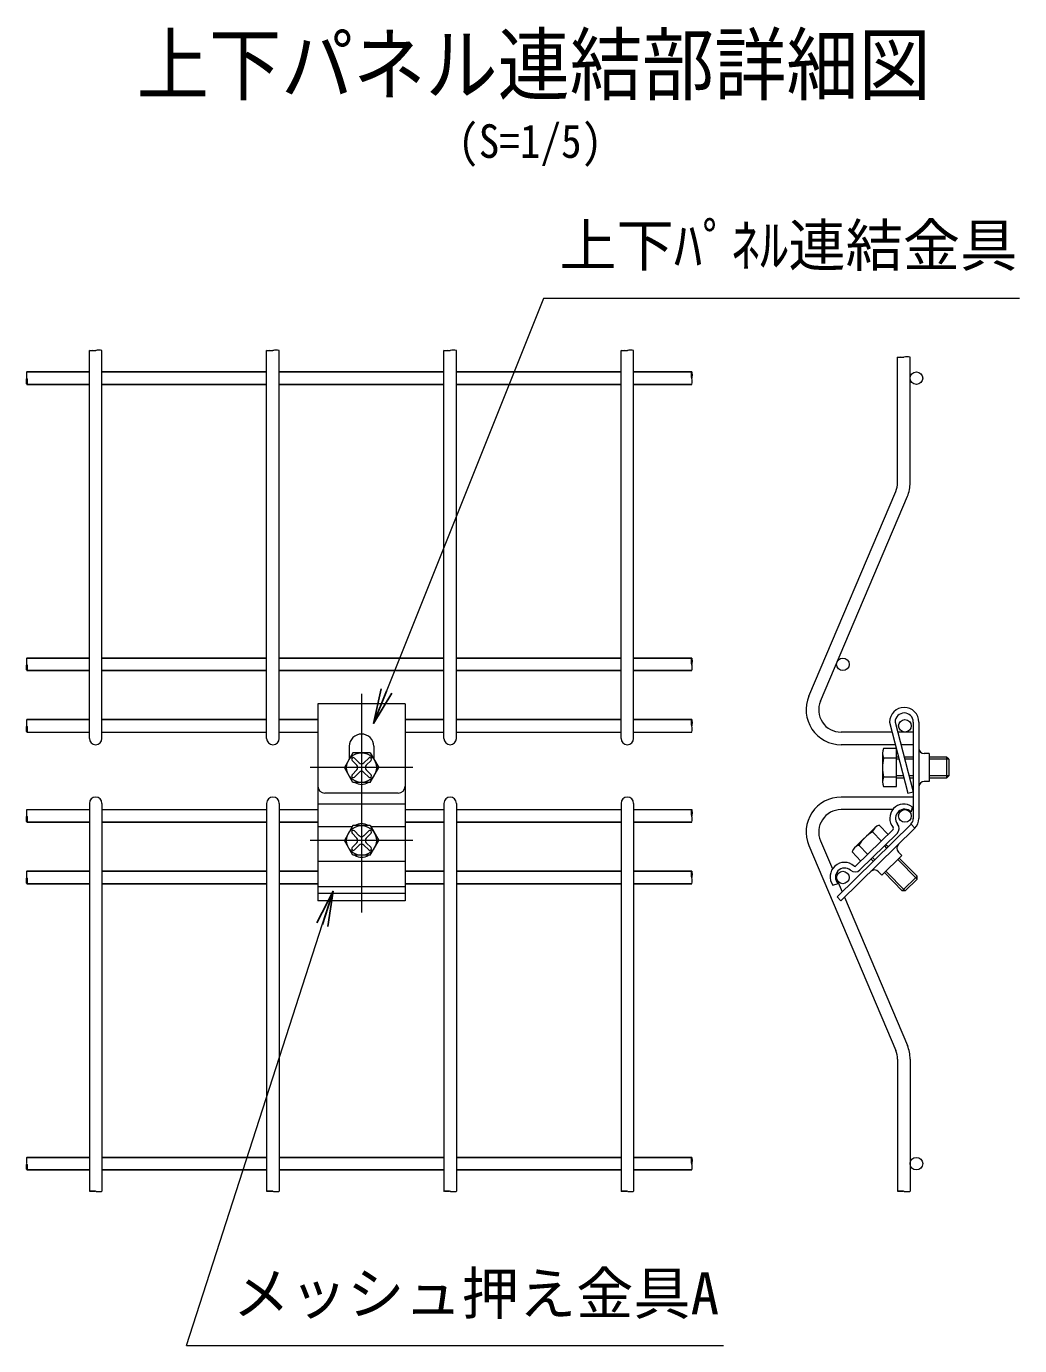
# Model space of a CAD drawing. Units: millimetres, scale not verified, with parts at other scales. Extents: x -4200 to 4200, y -2970 to 2970.
# Drawn here: x 695 to 1833, y -409 to 1102 of the extents above; entities that cross this region are included whole.
import ezdxf
from ezdxf.enums import TextEntityAlignment as Align

# ---------------------------------------------------------------- set-up
doc = ezdxf.new("R2010")
doc.units = ezdxf.units.MM
doc.header["$LTSCALE"] = 10
doc.linetypes.add('DASHED', pattern=[7.5, 6, -1.5])
doc.linetypes.add('USER1', pattern=[50.8, 31.75, -6.35, 6.35, -6.35])
for name, color, linetype, lineweight in [('0-2_0', 7, 'Continuous', 25), ('0-5_D-BMK', 2, 'USER1', 13), ('0-9_D-STR3', 3, 'Continuous', 13), ('0-A_D-STR2', 7, 'Continuous', 13), ('0-B_D-STR-TXT', 7, 'Continuous', 13)]:
    doc.layers.add(name, color=color, linetype=linetype, lineweight=lineweight)
doc.layers.add('0-6_D-TITLE', color=7, linetype='Continuous')
doc.styles.add('ＭＳ ゴシック', font='')
doc.styles.get('ＭＳ ゴシック').set_extended_font_data('MS Gothic')

# ---------------------------------------------------------------- blocks, each defined once
blk = doc.blocks.new('_Open')
at = {"layer": '0-2_0'}
blk.add_line((-10, 1.667), (0, 0), dxfattribs=at)
blk.add_lwpolyline([(-10, -1.667), (0, 0), (-10, 0)], dxfattribs=at)

msp = doc.modelspace()

# ---------------------------------------------------------------- linework, layer by layer
at = {"layer": '0-2_0'}
for p, q in [((767.22, 706.65), (695.4, 706.65)), ((970.3, 706.65), (781.62, 706.65)), ((1173.38, 706.65), (984.7, 706.65)), ((1376.46, 706.65), (1187.78, 706.65)), ((1457.42, 706.65), (1390.86, 706.65)), ((767.22, 692.25), (695.39, 692.25)), ((970.3, 692.25), (781.62, 692.25)), ((1173.38, 692.25), (984.7, 692.25)), ((1376.46, 692.25), (1187.78, 692.25)), ((1457.41, 692.25), (1390.86, 692.25)), ((767.22, 378.75), (695.4, 378.75)), ((970.3, 378.75), (781.62, 378.75)), ((1173.38, 378.75), (984.7, 378.75)), ((1376.46, 378.75), (1187.78, 378.75)), ((1457.42, 378.75), (1390.86, 378.75)), ((767.22, 364.35), (695.39, 364.35)), ((970.3, 364.35), (781.62, 364.35)), ((1173.38, 364.35), (984.7, 364.35)), ((1376.46, 364.35), (1187.78, 364.35)), ((1457.41, 364.35), (1390.86, 364.35)), ((767.22, 308.25), (695.4, 308.25)), ((970.3, 308.25), (781.62, 308.25)), ((1029.04, 308.25), (984.7, 308.25)), ((1173.38, 308.25), (1129.04, 308.25)), ((1376.46, 308.25), (1187.78, 308.25)), ((1457.42, 308.25), (1390.86, 308.25)), ((767.22, 190.65), (695.4, 190.65)), ((970.3, 190.65), (781.62, 190.65)), ((1029.04, 190.65), (984.7, 190.65)), ((1173.38, 190.65), (1129.04, 190.65)), ((1376.46, 190.65), (1187.78, 190.65)), ((1457.42, 190.65), (1390.86, 190.65)), ((767.22, 134.54), (695.39, 134.54)), ((970.3, 134.54), (781.62, 134.54)), ((1029.04, 134.54), (984.7, 134.54)), ((1173.38, 134.54), (1129.04, 134.54)), ((1376.46, 134.54), (1187.78, 134.54)), ((1457.41, 134.54), (1390.86, 134.54)), ((767.22, 120.14), (695.4, 120.14)), ((970.3, 120.14), (781.62, 120.14)), ((1029.04, 120.14), (984.7, 120.14)), ((1173.38, 120.14), (1129.04, 120.14)), ((1376.46, 120.14), (1187.78, 120.14)), ((1457.42, 120.14), (1390.86, 120.14)), ((767.22, -193.35), (695.39, -193.35)), ((970.3, -193.35), (781.62, -193.35)), ((1173.38, -193.35), (984.7, -193.35)), ((1376.46, -193.35), (1187.78, -193.35)), ((1457.41, -193.35), (1390.86, -193.35)), ((767.22, -207.75), (695.4, -207.75)), ((970.3, -207.75), (781.62, -207.75)), ((1173.38, -207.75), (984.7, -207.75)), ((1376.46, -207.75), (1187.78, -207.75)), ((1457.42, -207.75), (1390.86, -207.75))]:
    msp.add_line(p, q, dxfattribs=at)
at = {"layer": '0-5_D-BMK'}
for p, q in [((1079.04, 337.92), (1079.04, 87.11)), ((1137.72, 253.25), (1020.35, 253.25)), ((1137.72, 169.79), (1020.35, 169.79))]:
    msp.add_line(p, q, dxfattribs=at)
at = {"layer": '0-9_D-STR3'}
for p, q in [((1029.04, 326.45), (1029.04, 100.74)), ((1129.04, 326.45), (1029.04, 326.45)), ((1129.04, 326.45), (1129.04, 100.74)), ((1684.12, 305.41), (1705, 223.89)), ((1690.52, 305.41), (1711.01, 225.43)), ((1711.32, 305.41), (1711.32, 194.72)), ((1717.72, 305.41), (1717.72, 194.81)), ((1065.04, 277.67), (1065.04, 263.07)), ((1093.04, 277.67), (1093.04, 263.07)), ((1691.9, 275.05), (1677.36, 275.05)), ((1691.9, 231.45), (1691.9, 275.05)), ((1069.2, 270.28), (1059.36, 253.25)), ((1068.12, 261.43), (1073.58, 255.98)), ((1088.88, 270.28), (1069.2, 270.28)), ((1070.85, 264.16), (1076.31, 258.71)), ((1087.23, 264.16), (1081.77, 258.71)), ((1089.96, 261.43), (1084.5, 255.98)), ((1088.88, 270.28), (1098.71, 253.25)), ((1675.9, 269.6), (1675.9, 236.9)), ((1691.9, 264.15), (1677.36, 264.15)), ((1694.41, 265.25), (1691.9, 265.25)), ((1695.02, 262.85), (1691.9, 262.85)), ((1711.32, 265.25), (1700.81, 265.25)), ((1711.32, 262.85), (1701.42, 262.85)), ((1729.6, 269.24), (1723.77, 269.24)), ((1749.5, 265.25), (1729.6, 265.25)), ((1751.9, 262.85), (1729.6, 262.85)), ((1751.9, 262.85), (1749.5, 265.25)), ((1749.5, 265.25), (1749.5, 241.25)), ((1751.9, 262.85), (1751.9, 243.65)), ((1069.2, 236.21), (1059.36, 253.25)), ((1068.12, 245.06), (1073.58, 250.52)), ((1070.85, 242.33), (1076.31, 247.79)), ((1087.23, 242.33), (1081.77, 247.79)), ((1089.96, 245.06), (1084.5, 250.52)), ((1088.87, 236.21), (1098.71, 253.25)), ((1691.9, 242.35), (1677.36, 242.35)), ((1699.94, 243.65), (1691.9, 243.65)), ((1711.32, 243.65), (1706.34, 243.65)), ((1751.9, 243.65), (1729.6, 243.65)), ((1751.9, 243.65), (1749.5, 241.25)), ((1088.87, 236.21), (1069.2, 236.21)), ((1677.36, 231.45), (1691.9, 231.45)), ((1700.55, 241.25), (1691.9, 241.25)), ((1711.32, 241.25), (1706.95, 241.25)), ((1749.5, 241.25), (1729.6, 241.25)), ((1121.04, 223.89), (1037.04, 223.89)), ((1129.04, 211.53), (1028.81, 211.53)), ((1710.16, 208.32), (1708.81, 202.47)), ((1029.04, 185.82), (1068.62, 185.82)), ((1069.2, 186.83), (1059.36, 169.79)), ((1088.88, 186.83), (1069.2, 186.83)), ((1088.88, 186.83), (1098.71, 169.79)), ((1089.45, 185.82), (1129.04, 185.82)), ((1708.7, 188.37), (1623.92, 105.32)), ((1713.27, 183.89), (1628.4, 100.74)), ((1667.43, 184.34), (1644.07, 161.46)), ((1645.61, 140.57), (1688.29, 182.37)), ((1672.35, 187.11), (1682.52, 176.72)), ((1708.7, 188.37), (1713.27, 183.89)), ((1069.2, 152.75), (1059.36, 169.79)), ((1068.12, 177.98), (1073.58, 172.52)), ((1068.12, 161.6), (1073.58, 167.06)), ((1070.85, 180.71), (1076.31, 175.25)), ((1087.23, 180.71), (1081.77, 175.25)), ((1089.96, 177.98), (1084.5, 172.52)), ((1089.96, 161.6), (1084.5, 167.06)), ((1088.87, 152.75), (1098.71, 169.79)), ((1650.09, 135.99), (1692.77, 177.8)), ((1664.56, 179.48), (1674.74, 169.1)), ((1088.87, 152.75), (1069.2, 152.75)), ((1070.85, 158.87), (1076.31, 164.33)), ((1087.23, 158.87), (1081.77, 164.33)), ((1641.2, 156.6), (1651.38, 146.21)), ((1648.99, 164.23), (1659.16, 153.84)), ((1698.16, 152.46), (1675.31, 130.08)), ((1678.29, 163.61), (1680.81, 161.04)), ((1680, 165.29), (1682.52, 162.72)), ((1698.16, 152.46), (1694.08, 156.62)), ((1029.04, 146.03), (1129.04, 146.03)), ((1662.86, 148.5), (1665.37, 145.93)), ((1664.57, 150.18), (1667.09, 147.61)), ((1715.79, 125.32), (1693.6, 147.98)), ((1715.83, 128.72), (1695.31, 149.66)), ((1675.31, 130.08), (1671.23, 134.25)), ((1698.68, 111.92), (1678.17, 132.87)), ((1702.08, 111.89), (1679.88, 134.55)), ((1715.83, 128.72), (1698.68, 111.92)), ((1715.79, 125.32), (1702.08, 111.89)), ((1715.79, 125.32), (1715.83, 128.72)), ((1128.9, 116.63), (1028.9, 116.63)), ((1129.04, 108.88), (1029.04, 108.88)), ((1619.09, 118.49), (1625.09, 120.46)), ((1702.08, 111.89), (1698.68, 111.92)), ((1129.04, 100.74), (1029.04, 100.74)), ((1623.92, 105.32), (1628.4, 100.74))]:
    msp.add_line(p, q, dxfattribs=at)
at = {"layer": '0-9_D-STR3', "linetype": 'DASHED'}
for p, q in [((1668.33, 175.63), (1668.46, 175.51)), ((1652.76, 160.38), (1652.88, 160.25))]:
    msp.add_line(p, q, dxfattribs=at)
at = {"layer": '0-9_D-STR3'}
msp.add_lwpolyline([(1729.6, 269.24), (1729.6, 237.26), (1723.77, 237.26)], dxfattribs=at)
for centre in [(1079.04, 253.25), (1079.04, 169.79)]:
    msp.add_circle(centre, 17.04, dxfattribs=at)
for centre, radius, start, end in [((1700.92, 305.41), 16.8, 0, 180), ((1700.92, 305.41), 10.4, 0, 180), ((1079.04, 277.67), 14, 0, 180), ((1128.96, 293.73), 0.08, 270, 0), ((1686.8, 269.6), 10.9, 150, 210), ((1724.13, 275.63), 6.4, 180, 270), ((1069.49, 262.8), 1.93, 44.99953, 224.99952), ((1079.04, 261.43), 3.86, 225.00001, 314.99999), ((1088.59, 262.8), 1.93, 315, 135), ((1717.31, 253.25), 41.41, 164.73852, 195.26148), ((1069.48, 243.69), 1.93, 135, 314.99998), ((1070.85, 253.25), 3.86, 314.99999, 45), ((1079.04, 245.06), 3.86, 45, 135), ((1087.23, 253.25), 3.86, 135, 225.00001), ((1088.59, 243.69), 1.93, 225.00001, 44.99999), ((1686.8, 236.9), 10.9, 150, 210), ((1037.04, 231.89), 8, 180, 270), ((1079.04, 248.42), 14.47, 237.53826, 302.46174), ((1121.04, 231.89), 8, 270, 0), ((1724.13, 230.87), 6.4, 90, 180), ((1700.56, 195.26), 16.21, 53.68647, 221.43997), ((1701.38, 195.2), 10.4, 44.409, 219.42046), ((1079.04, 174.61), 14.47, 57.53826, 122.46174), ((1675.06, 176.55), 10.9, 104.409, 164.409), ((1687.17, 183.51), 1.6, 314.409, 39.42046), ((1687.17, 183.51), 8, 314.409, 39.42046), ((1702.12, 194.81), 9.2, 315.6, 0), ((1702.12, 194.81), 15.6, 315.6, 0), ((1069.49, 179.34), 1.93, 44.99953, 224.99952), ((1070.85, 169.79), 3.86, 314.99999, 45), ((1079.04, 177.98), 3.86, 225.00001, 314.99999), ((1087.23, 169.79), 3.86, 135, 225.00001), ((1088.59, 179.34), 1.93, 315, 135), ((1684.73, 143.31), 41.41, 119.14752, 149.67048), ((1069.48, 160.23), 1.93, 135, 314.99998), ((1079.04, 164.96), 14.47, 237.53826, 302.46174), ((1079.04, 161.6), 3.86, 45, 135), ((1088.59, 160.23), 1.93, 225.00001, 44.99999), ((1651.7, 153.67), 10.9, 104.409, 164.409), ((1698.89, 160.84), 6.4, 134.409, 224.409), ((1632.51, 128.12), 16.52, 48.50138, 215.66553), ((1632.52, 127.74), 10.4, 49.39754, 224.409), ((1644.49, 141.71), 1.6, 229.39754, 314.409), ((1644.49, 141.71), 8, 229.39754, 314.409), ((1666.92, 129.52), 6.4, 44.409, 134.409)]:
    msp.add_arc(centre, radius, start, end, dxfattribs=at)
at = {"layer": '0-A_D-STR2'}
for p, q in [((767.22, 286.65), (767.22, 731)), ((781.62, 286.65), (781.62, 731)), ((970.3, 286.65), (970.3, 731)), ((984.7, 286.65), (984.7, 731)), ((1173.38, 286.65), (1173.38, 731)), ((1187.78, 286.65), (1187.78, 731)), ((1376.46, 286.65), (1376.46, 731)), ((1390.86, 286.65), (1390.86, 731)), ((1693.31, 579.69), (1693.31, 723.36)), ((1707.71, 579.69), (1707.71, 723.36)), ((1591.69, 335.08), (1691.27, 569.68)), ((1604.94, 329.45), (1704.53, 564.06)), ((695.4, 293.85), (767.22, 293.85)), ((781.62, 293.85), (970.3, 293.85)), ((984.7, 293.85), (1029.04, 293.85)), ((1129.04, 293.85), (1173.38, 293.85)), ((1187.78, 293.85), (1376.46, 293.85)), ((1390.86, 293.85), (1457.41, 293.85)), ((1687.08, 293.85), (1628.51, 293.85)), ((1711.32, 293.85), (1693.48, 293.85)), ((1690.77, 279.45), (1628.51, 279.45)), ((1711.32, 279.45), (1697.17, 279.45)), ((767.22, 212.25), (767.22, -232.11)), ((781.62, 212.25), (781.62, -232.11)), ((970.3, 212.25), (970.3, -232.11)), ((984.7, 212.25), (984.7, -232.11)), ((1173.38, 212.25), (1173.38, -232.11)), ((1187.78, 212.25), (1187.78, -232.11)), ((1376.46, 212.25), (1376.46, -232.11)), ((1390.86, 212.25), (1390.86, -232.11)), ((1711.32, 219.45), (1628.51, 219.45)), ((1705, 223.89), (1711.01, 225.43)), ((695.4, 205.05), (767.22, 205.05)), ((781.62, 205.05), (970.3, 205.05)), ((984.7, 205.05), (1029.04, 205.05)), ((1129.04, 205.05), (1173.38, 205.05)), ((1187.78, 205.05), (1376.46, 205.05)), ((1390.86, 205.05), (1457.41, 205.05)), ((1687.63, 205.05), (1628.51, 205.05)), ((1711.32, 205.05), (1709.4, 205.05)), ((1604.94, 169.44), (1618.66, 137.13)), ((1591.69, 163.82), (1691.27, -70.79)), ((1622.18, 128.84), (1629.74, 111.02)), ((1632.43, 104.69), (1704.53, -65.16)), ((1693.31, -80.79), (1693.31, -232.11)), ((1707.71, -80.79), (1707.71, -232.11))]:
    msp.add_line(p, q, dxfattribs=at)
for centre in [(1714.91, 699.45), (1630.64, 371.55), (1701.71, 301.05), (1701.71, 197.85), (1630.64, 127.34), (1714.91, -200.55)]:
    msp.add_circle(centre, 7.2, dxfattribs=at)
for centre, radius, start, end in [((1667.71, 579.69), 25.6, 337, 0), ((1667.71, 579.69), 40, 337, 0), ((1628.51, 319.45), 40, 157, 270), ((1628.51, 319.45), 25.6, 157, 270), ((774.42, 286.65), 7.2, 180, 0), ((977.5, 286.65), 7.2, 180, 0), ((1180.58, 286.65), 7.2, 180, 0), ((1383.66, 286.65), 7.2, 180, 0), ((774.42, 212.25), 7.2, 0, 180), ((977.5, 212.25), 7.2, 0, 180), ((1180.58, 212.25), 7.2, 0, 180), ((1383.66, 212.25), 7.2, 0, 180), ((1628.51, 179.45), 40, 90, 203), ((1628.51, 179.45), 25.6, 90, 203), ((1667.71, -80.79), 25.6, 0, 23), ((1667.71, -80.79), 40, 0, 23)]:
    msp.add_arc(centre, radius, start, end, dxfattribs=at)
for centre, major_axis in [((770.82, 731), (-3.6, 0)), ((973.9, 731), (-3.6, 0)), ((1176.98, 731), (-3.6, 0)), ((1380.06, 731), (-3.6, 0)), ((1696.91, 723.36), (-3.6, 0)), ((695.4, 695.84), (0, -3.6)), ((1457.41, 703.05), (0, 3.6)), ((1457.41, 375.15), (0, 3.6)), ((695.4, 367.95), (0, -3.6)), ((1457.41, 304.65), (0, 3.6)), ((695.4, 297.44), (0, -3.6)), ((695.4, 194.24), (0, -3.6)), ((1457.41, 201.44), (0, 3.6)), ((695.4, 123.74), (0, -3.6)), ((1457.41, 130.94), (0, 3.6)), ((1457.41, -196.96), (0, 3.6)), ((695.4, -204.16), (0, -3.6)), ((770.82, -232.11), (-3.6, 0)), ((973.9, -232.11), (-3.6, 0)), ((1176.98, -232.11), (-3.6, 0)), ((1380.06, -232.11), (-3.6, 0)), ((1696.91, -232.11), (-3.6, 0))]:
    msp.add_ellipse(centre, major_axis=major_axis, ratio=0.114898, dxfattribs=at)
for centre, major_axis, start_param, end_param in [((778.02, 731), (3.6, 0), 6.2830864, 9.4247776), ((981.1, 731), (3.6, 0), 6.2830864, 9.4247776), ((1184.18, 731), (3.6, 0), 6.2830864, 9.4247776), ((1387.26, 731), (3.6, 0), 6.2830864, 9.4247776), ((1704.11, 723.36), (3.6, 0), 6.2830864, 9.4247776), ((695.4, 703.05), (0, 3.6), 6.2830864, 9.4247776), ((1457.41, 695.85), (0, -3.6), 6.2830864, 9.4247776), ((695.4, 375.15), (0, 3.6), 6.2830864, 9.4247776), ((1457.41, 367.95), (0, -3.6), 6.2830864, 9.4247776), ((695.4, 304.65), (0, 3.6), 6.2830864, 9.4247776), ((1457.41, 297.45), (0, -3.6), 6.2830864, 9.4247776), ((695.4, 201.45), (0, 3.6), 6.2830864, 9.4247776), ((1457.41, 194.24), (0, -3.6), 6.2830864, 9.4247776), ((695.4, 130.94), (0, 3.6), 6.2830864, 9.4247776), ((1457.41, 123.74), (0, -3.6), 6.2830864, 9.4247776), ((695.4, -196.95), (0, 3.6), 6.2830864, 9.4247776), ((1457.41, -204.16), (0, -3.6), 6.2830864, 9.4247776), ((778.02, -232.11), (3.6, 0), 3.141593, 6.2832842), ((981.1, -232.11), (3.6, 0), 3.141593, 6.2832842), ((1184.18, -232.11), (3.6, 0), 3.141593, 6.2832842), ((1387.26, -232.11), (3.6, 0), 3.141593, 6.2832842), ((1704.11, -232.11), (3.6, 0), 3.141593, 6.2832842)]:
    msp.add_ellipse(centre, major_axis=major_axis, ratio=0.114898, start_param=start_param, end_param=end_param, dxfattribs=at)
at = {"layer": '0-B_D-STR-TXT'}
for p, q in [((1287.58, 790.6), (1093.49, 305.69)), ((1833.17, 790.6), (1287.58, 790.6)), ((878.41, -409.02), (1045.82, 109.57)), ((878.41, -409.02), (1493.92, -409.02))]:
    msp.add_line(p, q, dxfattribs=at)

# ---------------------------------------------------------------- block references
at = {"layer": '0-B_D-STR-TXT', "xscale": 4, "yscale": 4}
for p, rotation in [((1092.74, 303.83), 248.18506), ((1046.43, 111.48), 72.10886)]:
    msp.add_blockref('_Open', p, dxfattribs=dict(at, rotation=rotation))

# ---------------------------------------------------------------- texts
at = {"layer": '0-6_D-TITLE', "style": 'ＭＳ ゴシック', "width": 0.9}
for s, height, p in [('上下パネル連結部詳細図', 67.38, (821.41, 1004.88)), ('(S=1/5)', 38.49, (1189.81, 940.27))]:
    msp.add_text(s, height=height, dxfattribs=at).set_placement(p, align=Align.BOTTOM_LEFT)
at = {"layer": '0-B_D-STR-TXT', "style": 'ＭＳ ゴシック'}
for s, p in [('上下ﾊﾟﾈﾙ連結金具', (1305.8, 813.17)), ('メッシュ押え金具A', (931.38, -387.68))]:
    msp.add_text(s, height=48.09, dxfattribs=at).set_placement(p, align=Align.BOTTOM_LEFT)

doc.saveas('drawing.dxf')
